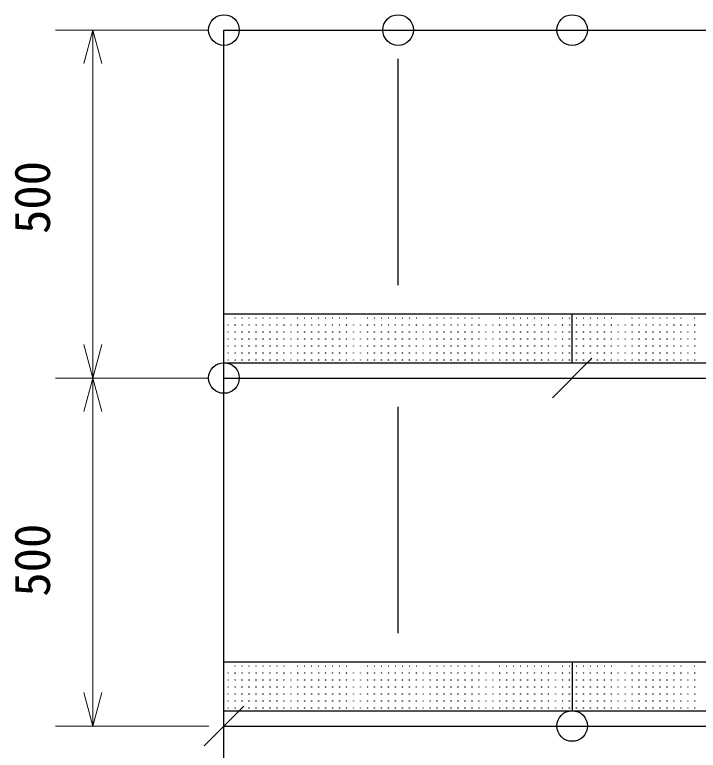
# Model space of a CAD drawing. Units: millimetres, scale not verified. Extents: x 200 to 8200, y 200 to 5825.
# Drawn here: x 4250 to 5231, y 2865 to 3922 of the extents above; entities that cross this region are included whole.
import ezdxf
from ezdxf.enums import TextEntityAlignment as Align

# ---------------------------------------------------------------- set-up
doc = ezdxf.new("R2010")
doc.units = ezdxf.units.MM
doc.header["$LTSCALE"] = 20
doc.layers.add('C-STR', color=6, linetype='Continuous', lineweight=25)
doc.layers.add('C-STR-DIM', color=1, linetype='Continuous', lineweight=13)
doc.styles.add('ＭＳ ゴシック', font='')
doc.styles.get('ＭＳ ゴシック').set_extended_font_data('MS Gothic')

msp = doc.modelspace()

# ---------------------------------------------------------------- linework, layer by layer
at = {"layer": 'C-STR', "color": 3}
for p, q in [((4550.12, 3899.74), (7681.32, 3899.74)), ((4550.12, 3399.74), (7681.32, 3399.74)), ((4550.12, 2899.74), (7681.32, 2899.74))]:
    msp.add_line(p, q, dxfattribs=at)
at = {"layer": 'C-STR', "color": 7}
for p, q in [((4550.12, 1222.05), (4550.12, 3899.74)), ((4800.12, 3533.24), (4800.12, 3858.24)), ((5021.84, 3371.46), (5078.41, 3428.03)), ((4800.12, 3033.24), (4800.12, 3358.24)), ((4521.84, 2871.46), (4578.41, 2928.03))]:
    msp.add_line(p, q, dxfattribs=at)
at = {"layer": 'C-STR'}
for p, q in [((4550.12, 3491.74), (7681.32, 3491.74)), ((5050.12, 3421.74), (5050.12, 3491.74)), ((4550.12, 3421.74), (7681.32, 3421.74)), ((4550.12, 2991.74), (7681.32, 2991.74)), ((5050.12, 2991.74), (5050.12, 2921.74)), ((4550.12, 2921.74), (7681.32, 2921.74))]:
    msp.add_line(p, q, dxfattribs=at)
at = {"layer": 'C-STR', "color": 7}
for centre in [(4550.12, 3899.74), (4800.12, 3899.74), (5050.12, 3899.74), (4550.12, 3399.74), (5050.12, 2899.74)]:
    msp.add_circle(centre, 22, dxfattribs=at)
at = {"layer": 'C-STR'}
for centre in [(4556.12, 3485.74), (4566.12, 3485.74), (4576.12, 3485.74), (4586.12, 3485.74), (4596.12, 3485.74), (4606.12, 3485.74), (4616.12, 3485.74), (4626.12, 3485.74), (4636.12, 3485.74), (4646.12, 3485.74), (4656.12, 3485.74), (4666.12, 3485.74), (4676.12, 3485.74), (4686.12, 3485.74), (4696.12, 3485.74), (4706.12, 3485.74), (4716.12, 3485.74), (4726.12, 3485.74), (4736.12, 3485.74), (4746.12, 3485.74), (4756.12, 3485.74), (4766.12, 3485.74), (4776.12, 3485.74), (4786.12, 3485.74), (4796.12, 3485.74), (4806.12, 3485.74), (4816.12, 3485.74), (4826.12, 3485.74), (4836.12, 3485.74), (4846.12, 3485.74), (4856.12, 3485.74), (4866.12, 3485.74), (4876.12, 3485.74), (4886.12, 3485.74), (4896.12, 3485.74), (4906.12, 3485.74), (4916.12, 3485.74), (4926.12, 3485.74), (4936.12, 3485.74), (4946.12, 3485.74), (4956.12, 3485.74), (4966.12, 3485.74), (4976.12, 3485.74), (4986.12, 3485.74), (4996.12, 3485.74), (5006.12, 3485.74), (5016.12, 3485.74), (5026.12, 3485.74), (5036.12, 3485.74), (5046.12, 3485.74), (5056.12, 3485.74), (5066.12, 3485.74), (5076.12, 3485.74), (5086.12, 3485.74), (5096.12, 3485.74), (5106.12, 3485.74), (5116.12, 3485.74), (5126.12, 3485.74), (5136.12, 3485.74), (5146.12, 3485.74), (5156.12, 3485.74), (5166.12, 3485.74), (5176.12, 3485.74), (5186.12, 3485.74), (5196.12, 3485.74), (5206.12, 3485.74), (5216.12, 3485.74), (5226.12, 3485.74), (4556.12, 3475.74), (4566.12, 3475.74), (4576.12, 3475.74), (4586.12, 3475.74), (4596.12, 3475.74), (4606.12, 3475.74), (4616.12, 3475.74), (4626.12, 3475.74), (4636.12, 3475.74), (4646.12, 3475.74), (4656.12, 3475.74), (4666.12, 3475.74), (4676.12, 3475.74), (4686.12, 3475.74), (4696.12, 3475.74), (4706.12, 3475.74), (4716.12, 3475.74), (4726.12, 3475.74), (4736.12, 3475.74), (4746.12, 3475.74), (4756.12, 3475.74), (4766.12, 3475.74), (4776.12, 3475.74), (4786.12, 3475.74), (4796.12, 3475.74), (4806.12, 3475.74), (4816.12, 3475.74), (4826.12, 3475.74), (4836.12, 3475.74), (4846.12, 3475.74), (4856.12, 3475.74), (4866.12, 3475.74), (4876.12, 3475.74), (4886.12, 3475.74), (4896.12, 3475.74), (4906.12, 3475.74), (4916.12, 3475.74), (4926.12, 3475.74), (4936.12, 3475.74), (4946.12, 3475.74), (4956.12, 3475.74), (4966.12, 3475.74), (4976.12, 3475.74), (4986.12, 3475.74), (4996.12, 3475.74), (5006.12, 3475.74), (5016.12, 3475.74), (5026.12, 3475.74), (5036.12, 3475.74), (5046.12, 3475.74), (5056.12, 3475.74), (5066.12, 3475.74), (5076.12, 3475.74), (5086.12, 3475.74), (5096.12, 3475.74), (5106.12, 3475.74), (5116.12, 3475.74), (5126.12, 3475.74), (5136.12, 3475.74), (5146.12, 3475.74), (5156.12, 3475.74), (5166.12, 3475.74), (5176.12, 3475.74), (5186.12, 3475.74), (5196.12, 3475.74), (5206.12, 3475.74), (5216.12, 3475.74), (5226.12, 3475.74), (4556.12, 3465.74), (4566.12, 3465.74), (4576.12, 3465.74), (4586.12, 3465.74), (4596.12, 3465.74), (4606.12, 3465.74), (4616.12, 3465.74), (4626.12, 3465.74), (4636.12, 3465.74), (4646.12, 3465.74), (4656.12, 3465.74), (4666.12, 3465.74), (4676.12, 3465.74), (4686.12, 3465.74), (4696.12, 3465.74), (4706.12, 3465.74), (4716.12, 3465.74), (4726.12, 3465.74), (4736.12, 3465.74), (4746.12, 3465.74), (4756.12, 3465.74), (4766.12, 3465.74), (4776.12, 3465.74), (4786.12, 3465.74), (4796.12, 3465.74), (4806.12, 3465.74), (4816.12, 3465.74), (4826.12, 3465.74), (4836.12, 3465.74), (4846.12, 3465.74), (4856.12, 3465.74), (4866.12, 3465.74), (4876.12, 3465.74), (4886.12, 3465.74), (4896.12, 3465.74), (4906.12, 3465.74), (4916.12, 3465.74), (4926.12, 3465.74), (4936.12, 3465.74), (4946.12, 3465.74), (4956.12, 3465.74), (4966.12, 3465.74), (4976.12, 3465.74), (4986.12, 3465.74), (4996.12, 3465.74), (5006.12, 3465.74), (5016.12, 3465.74), (5026.12, 3465.74), (5036.12, 3465.74), (5046.12, 3465.74), (5056.12, 3465.74), (5066.12, 3465.74), (5076.12, 3465.74), (5086.12, 3465.74), (5096.12, 3465.74), (5106.12, 3465.74), (5116.12, 3465.74), (5126.12, 3465.74), (5136.12, 3465.74), (5146.12, 3465.74), (5156.12, 3465.74), (5166.12, 3465.74), (5176.12, 3465.74), (5186.12, 3465.74), (5196.12, 3465.74), (5206.12, 3465.74), (5216.12, 3465.74), (5226.12, 3465.74), (4556.12, 3455.74), (4556.12, 3445.74), (4566.12, 3455.74), (4566.12, 3445.74), (4576.12, 3455.74), (4576.12, 3445.74), (4586.12, 3455.74), (4586.12, 3445.74), (4596.12, 3455.74), (4596.12, 3445.74), (4606.12, 3455.74), (4606.12, 3445.74), (4616.12, 3455.74), (4616.12, 3445.74), (4626.12, 3455.74), (4626.12, 3445.74), (4636.12, 3455.74), (4636.12, 3445.74), (4646.12, 3455.74), (4646.12, 3445.74), (4656.12, 3455.74), (4656.12, 3445.74), (4666.12, 3455.74), (4666.12, 3445.74), (4676.12, 3455.74), (4676.12, 3445.74), (4686.12, 3455.74), (4686.12, 3445.74), (4696.12, 3455.74), (4696.12, 3445.74), (4706.12, 3455.74), (4706.12, 3445.74), (4716.12, 3455.74), (4716.12, 3445.74), (4726.12, 3455.74), (4726.12, 3445.74), (4736.12, 3455.74), (4736.12, 3445.74), (4746.12, 3455.74), (4746.12, 3445.74), (4756.12, 3455.74), (4756.12, 3445.74), (4766.12, 3455.74), (4766.12, 3445.74), (4776.12, 3455.74), (4776.12, 3445.74), (4786.12, 3455.74), (4786.12, 3445.74), (4796.12, 3455.74), (4796.12, 3445.74), (4806.12, 3455.74), (4806.12, 3445.74), (4816.12, 3455.74), (4816.12, 3445.74), (4826.12, 3455.74), (4826.12, 3445.74), (4836.12, 3455.74), (4836.12, 3445.74), (4846.12, 3455.74), (4846.12, 3445.74), (4856.12, 3455.74), (4856.12, 3445.74), (4866.12, 3455.74), (4866.12, 3445.74), (4876.12, 3455.74), (4876.12, 3445.74), (4886.12, 3455.74), (4886.12, 3445.74), (4896.12, 3455.74), (4896.12, 3445.74), (4906.12, 3455.74), (4906.12, 3445.74), (4916.12, 3455.74), (4916.12, 3445.74), (4926.12, 3455.74), (4926.12, 3445.74), (4936.12, 3455.74), (4936.12, 3445.74), (4946.12, 3455.74), (4946.12, 3445.74), (4956.12, 3455.74), (4956.12, 3445.74), (4966.12, 3455.74), (4966.12, 3445.74), (4976.12, 3455.74), (4976.12, 3445.74), (4986.12, 3455.74), (4986.12, 3445.74), (4996.12, 3455.74), (4996.12, 3445.74), (5006.12, 3455.74), (5006.12, 3445.74), (5016.12, 3455.74), (5016.12, 3445.74), (5026.12, 3455.74), (5026.12, 3445.74), (5036.12, 3455.74), (5036.12, 3445.74), (5046.12, 3455.74), (5046.12, 3445.74), (5056.12, 3455.74), (5056.12, 3445.74), (5066.12, 3455.74), (5066.12, 3445.74), (5076.12, 3455.74), (5076.12, 3445.74), (5086.12, 3455.74), (5086.12, 3445.74), (5096.12, 3455.74), (5096.12, 3445.74), (5106.12, 3455.74), (5106.12, 3445.74), (5116.12, 3455.74), (5116.12, 3445.74), (5126.12, 3455.74), (5126.12, 3445.74), (5136.12, 3455.74), (5136.12, 3445.74), (5146.12, 3455.74), (5146.12, 3445.74), (5156.12, 3455.74), (5156.12, 3445.74), (5166.12, 3455.74), (5166.12, 3445.74), (5176.12, 3455.74), (5176.12, 3445.74), (5186.12, 3455.74), (5186.12, 3445.74), (5196.12, 3455.74), (5196.12, 3445.74), (5206.12, 3455.74), (5206.12, 3445.74), (5216.12, 3455.74), (5216.12, 3445.74), (5226.12, 3455.74), (5226.12, 3445.74), (4556.12, 3435.74), (4566.12, 3435.74), (4576.12, 3435.74), (4586.12, 3435.74), (4596.12, 3435.74), (4606.12, 3435.74), (4616.12, 3435.74), (4626.12, 3435.74), (4636.12, 3435.74), (4646.12, 3435.74), (4656.12, 3435.74), (4666.12, 3435.74), (4676.12, 3435.74), (4686.12, 3435.74), (4696.12, 3435.74), (4706.12, 3435.74), (4716.12, 3435.74), (4726.12, 3435.74), (4736.12, 3435.74), (4746.12, 3435.74), (4756.12, 3435.74), (4766.12, 3435.74), (4776.12, 3435.74), (4786.12, 3435.74), (4796.12, 3435.74), (4806.12, 3435.74), (4816.12, 3435.74), (4826.12, 3435.74), (4836.12, 3435.74), (4846.12, 3435.74), (4856.12, 3435.74), (4866.12, 3435.74), (4876.12, 3435.74), (4886.12, 3435.74), (4896.12, 3435.74), (4906.12, 3435.74), (4916.12, 3435.74), (4926.12, 3435.74), (4936.12, 3435.74), (4946.12, 3435.74), (4956.12, 3435.74), (4966.12, 3435.74), (4976.12, 3435.74), (4986.12, 3435.74), (4996.12, 3435.74), (5006.12, 3435.74), (5016.12, 3435.74), (5026.12, 3435.74), (5036.12, 3435.74), (5046.12, 3435.74), (5056.12, 3435.74), (5066.12, 3435.74), (5076.12, 3435.74), (5086.12, 3435.74), (5096.12, 3435.74), (5106.12, 3435.74), (5116.12, 3435.74), (5126.12, 3435.74), (5136.12, 3435.74), (5146.12, 3435.74), (5156.12, 3435.74), (5166.12, 3435.74), (5176.12, 3435.74), (5186.12, 3435.74), (5196.12, 3435.74), (5206.12, 3435.74), (5216.12, 3435.74), (5226.12, 3435.74), (4556.12, 3425.74), (4566.12, 3425.74), (4576.12, 3425.74), (4586.12, 3425.74), (4596.12, 3425.74), (4606.12, 3425.74), (4616.12, 3425.74), (4626.12, 3425.74), (4636.12, 3425.74), (4646.12, 3425.74), (4656.12, 3425.74), (4666.12, 3425.74), (4676.12, 3425.74), (4686.12, 3425.74), (4696.12, 3425.74), (4706.12, 3425.74), (4716.12, 3425.74), (4726.12, 3425.74), (4736.12, 3425.74), (4746.12, 3425.74), (4756.12, 3425.74), (4766.12, 3425.74), (4776.12, 3425.74), (4786.12, 3425.74), (4796.12, 3425.74), (4806.12, 3425.74), (4816.12, 3425.74), (4826.12, 3425.74), (4836.12, 3425.74), (4846.12, 3425.74), (4856.12, 3425.74), (4866.12, 3425.74), (4876.12, 3425.74), (4886.12, 3425.74), (4896.12, 3425.74), (4906.12, 3425.74), (4916.12, 3425.74), (4926.12, 3425.74), (4936.12, 3425.74), (4946.12, 3425.74), (4956.12, 3425.74), (4966.12, 3425.74), (4976.12, 3425.74), (4986.12, 3425.74), (4996.12, 3425.74), (5006.12, 3425.74), (5016.12, 3425.74), (5026.12, 3425.74), (5036.12, 3425.74), (5046.12, 3425.74), (5056.12, 3425.74), (5066.12, 3425.74), (5076.12, 3425.74), (5086.12, 3425.74), (5096.12, 3425.74), (5106.12, 3425.74), (5116.12, 3425.74), (5126.12, 3425.74), (5136.12, 3425.74), (5146.12, 3425.74), (5156.12, 3425.74), (5166.12, 3425.74), (5176.12, 3425.74), (5186.12, 3425.74), (5196.12, 3425.74), (5206.12, 3425.74), (5216.12, 3425.74), (5226.12, 3425.74), (4556.12, 2985.74), (4566.12, 2985.74), (4576.12, 2985.74), (4586.12, 2985.74), (4596.12, 2985.74), (4606.12, 2985.74), (4616.12, 2985.74), (4626.12, 2985.74), (4636.12, 2985.74), (4646.12, 2985.74), (4656.12, 2985.74), (4666.12, 2985.74), (4676.12, 2985.74), (4686.12, 2985.74), (4696.12, 2985.74), (4706.12, 2985.74), (4716.12, 2985.74), (4726.12, 2985.74), (4736.12, 2985.74), (4746.12, 2985.74), (4756.12, 2985.74), (4766.12, 2985.74), (4776.12, 2985.74), (4786.12, 2985.74), (4796.12, 2985.74), (4806.12, 2985.74), (4816.12, 2985.74), (4826.12, 2985.74), (4836.12, 2985.74), (4846.12, 2985.74), (4856.12, 2985.74), (4866.12, 2985.74), (4876.12, 2985.74), (4886.12, 2985.74), (4896.12, 2985.74), (4906.12, 2985.74), (4916.12, 2985.74), (4926.12, 2985.74), (4936.12, 2985.74), (4946.12, 2985.74), (4956.12, 2985.74), (4966.12, 2985.74), (4976.12, 2985.74), (4986.12, 2985.74), (4996.12, 2985.74), (5006.12, 2985.74), (5016.12, 2985.74), (5026.12, 2985.74), (5036.12, 2985.74), (5046.12, 2985.74), (5056.12, 2985.74), (5066.12, 2985.74), (5076.12, 2985.74), (5086.12, 2985.74), (5096.12, 2985.74), (5106.12, 2985.74), (5116.12, 2985.74), (5126.12, 2985.74), (5136.12, 2985.74), (5146.12, 2985.74), (5156.12, 2985.74), (5166.12, 2985.74), (5176.12, 2985.74), (5186.12, 2985.74), (5196.12, 2985.74), (5206.12, 2985.74), (5216.12, 2985.74), (5226.12, 2985.74), (4556.12, 2975.74), (4566.12, 2975.74), (4576.12, 2975.74), (4586.12, 2975.74), (4596.12, 2975.74), (4606.12, 2975.74), (4616.12, 2975.74), (4626.12, 2975.74), (4636.12, 2975.74), (4646.12, 2975.74), (4656.12, 2975.74), (4666.12, 2975.74), (4676.12, 2975.74), (4686.12, 2975.74), (4696.12, 2975.74), (4706.12, 2975.74), (4716.12, 2975.74), (4726.12, 2975.74), (4736.12, 2975.74), (4746.12, 2975.74), (4756.12, 2975.74), (4766.12, 2975.74), (4776.12, 2975.74), (4786.12, 2975.74), (4796.12, 2975.74), (4806.12, 2975.74), (4816.12, 2975.74), (4826.12, 2975.74), (4836.12, 2975.74), (4846.12, 2975.74), (4856.12, 2975.74), (4866.12, 2975.74), (4876.12, 2975.74), (4886.12, 2975.74), (4896.12, 2975.74), (4906.12, 2975.74), (4916.12, 2975.74), (4926.12, 2975.74), (4936.12, 2975.74), (4946.12, 2975.74), (4956.12, 2975.74), (4966.12, 2975.74), (4976.12, 2975.74), (4986.12, 2975.74), (4996.12, 2975.74), (5006.12, 2975.74), (5016.12, 2975.74), (5026.12, 2975.74), (5036.12, 2975.74), (5046.12, 2975.74), (5056.12, 2975.74), (5066.12, 2975.74), (5076.12, 2975.74), (5086.12, 2975.74), (5096.12, 2975.74), (5106.12, 2975.74), (5116.12, 2975.74), (5126.12, 2975.74), (5136.12, 2975.74), (5146.12, 2975.74), (5156.12, 2975.74), (5166.12, 2975.74), (5176.12, 2975.74), (5186.12, 2975.74), (5196.12, 2975.74), (5206.12, 2975.74), (5216.12, 2975.74), (5226.12, 2975.74), (4556.12, 2965.74), (4566.12, 2965.74), (4576.12, 2965.74), (4586.12, 2965.74), (4596.12, 2965.74), (4606.12, 2965.74), (4616.12, 2965.74), (4626.12, 2965.74), (4636.12, 2965.74), (4646.12, 2965.74), (4656.12, 2965.74), (4666.12, 2965.74), (4676.12, 2965.74), (4686.12, 2965.74), (4696.12, 2965.74), (4706.12, 2965.74), (4716.12, 2965.74), (4726.12, 2965.74), (4736.12, 2965.74), (4746.12, 2965.74), (4756.12, 2965.74), (4766.12, 2965.74), (4776.12, 2965.74), (4786.12, 2965.74), (4796.12, 2965.74), (4806.12, 2965.74), (4816.12, 2965.74), (4826.12, 2965.74), (4836.12, 2965.74), (4846.12, 2965.74), (4856.12, 2965.74), (4866.12, 2965.74), (4876.12, 2965.74), (4886.12, 2965.74), (4896.12, 2965.74), (4906.12, 2965.74), (4916.12, 2965.74), (4926.12, 2965.74), (4936.12, 2965.74), (4946.12, 2965.74), (4956.12, 2965.74), (4966.12, 2965.74), (4976.12, 2965.74), (4986.12, 2965.74), (4996.12, 2965.74), (5006.12, 2965.74), (5016.12, 2965.74), (5026.12, 2965.74), (5036.12, 2965.74), (5046.12, 2965.74), (5056.12, 2965.74), (5066.12, 2965.74), (5076.12, 2965.74), (5086.12, 2965.74), (5096.12, 2965.74), (5106.12, 2965.74), (5116.12, 2965.74), (5126.12, 2965.74), (5136.12, 2965.74), (5146.12, 2965.74), (5156.12, 2965.74), (5166.12, 2965.74), (5176.12, 2965.74), (5186.12, 2965.74), (5196.12, 2965.74), (5206.12, 2965.74), (5216.12, 2965.74), (5226.12, 2965.74), (4556.12, 2955.74), (4566.12, 2955.74), (4576.12, 2955.74), (4586.12, 2955.74), (4596.12, 2955.74), (4606.12, 2955.74), (4616.12, 2955.74), (4626.12, 2955.74), (4636.12, 2955.74), (4646.12, 2955.74), (4656.12, 2955.74), (4666.12, 2955.74), (4676.12, 2955.74), (4686.12, 2955.74), (4696.12, 2955.74), (4706.12, 2955.74), (4716.12, 2955.74), (4726.12, 2955.74), (4736.12, 2955.74), (4746.12, 2955.74), (4756.12, 2955.74), (4766.12, 2955.74), (4776.12, 2955.74), (4786.12, 2955.74), (4796.12, 2955.74), (4806.12, 2955.74), (4816.12, 2955.74), (4826.12, 2955.74), (4836.12, 2955.74), (4846.12, 2955.74), (4856.12, 2955.74), (4866.12, 2955.74), (4876.12, 2955.74), (4886.12, 2955.74), (4896.12, 2955.74), (4906.12, 2955.74), (4916.12, 2955.74), (4926.12, 2955.74), (4936.12, 2955.74), (4946.12, 2955.74), (4956.12, 2955.74), (4966.12, 2955.74), (4976.12, 2955.74), (4986.12, 2955.74), (4996.12, 2955.74), (5006.12, 2955.74), (5016.12, 2955.74), (5026.12, 2955.74), (5036.12, 2955.74), (5046.12, 2955.74), (5056.12, 2955.74), (5066.12, 2955.74), (5076.12, 2955.74), (5086.12, 2955.74), (5096.12, 2955.74), (5106.12, 2955.74), (5116.12, 2955.74), (5126.12, 2955.74), (5136.12, 2955.74), (5146.12, 2955.74), (5156.12, 2955.74), (5166.12, 2955.74), (5176.12, 2955.74), (5186.12, 2955.74), (5196.12, 2955.74), (5206.12, 2955.74), (5216.12, 2955.74), (5226.12, 2955.74), (4556.12, 2945.74), (4566.12, 2945.74), (4576.12, 2945.74), (4586.12, 2945.74), (4596.12, 2945.74), (4606.12, 2945.74), (4616.12, 2945.74), (4626.12, 2945.74), (4636.12, 2945.74), (4646.12, 2945.74), (4656.12, 2945.74), (4666.12, 2945.74), (4676.12, 2945.74), (4686.12, 2945.74), (4696.12, 2945.74), (4706.12, 2945.74), (4716.12, 2945.74), (4726.12, 2945.74), (4736.12, 2945.74), (4746.12, 2945.74), (4756.12, 2945.74), (4766.12, 2945.74), (4776.12, 2945.74), (4786.12, 2945.74), (4796.12, 2945.74), (4806.12, 2945.74), (4816.12, 2945.74), (4826.12, 2945.74), (4836.12, 2945.74), (4846.12, 2945.74), (4856.12, 2945.74), (4866.12, 2945.74), (4876.12, 2945.74), (4886.12, 2945.74), (4896.12, 2945.74), (4906.12, 2945.74), (4916.12, 2945.74), (4926.12, 2945.74), (4936.12, 2945.74), (4946.12, 2945.74), (4956.12, 2945.74), (4966.12, 2945.74), (4976.12, 2945.74), (4986.12, 2945.74), (4996.12, 2945.74), (5006.12, 2945.74), (5016.12, 2945.74), (5026.12, 2945.74), (5036.12, 2945.74), (5046.12, 2945.74), (5056.12, 2945.74), (5066.12, 2945.74), (5076.12, 2945.74), (5086.12, 2945.74), (5096.12, 2945.74), (5106.12, 2945.74), (5116.12, 2945.74), (5126.12, 2945.74), (5136.12, 2945.74), (5146.12, 2945.74), (5156.12, 2945.74), (5166.12, 2945.74), (5176.12, 2945.74), (5186.12, 2945.74), (5196.12, 2945.74), (5206.12, 2945.74), (5216.12, 2945.74), (5226.12, 2945.74), (4556.12, 2935.74), (4566.12, 2935.74), (4576.12, 2935.74), (4586.12, 2935.74), (4596.12, 2935.74), (4606.12, 2935.74), (4616.12, 2935.74), (4626.12, 2935.74), (4636.12, 2935.74), (4646.12, 2935.74), (4656.12, 2935.74), (4666.12, 2935.74), (4676.12, 2935.74), (4686.12, 2935.74), (4696.12, 2935.74), (4706.12, 2935.74), (4716.12, 2935.74), (4726.12, 2935.74), (4736.12, 2935.74), (4746.12, 2935.74), (4756.12, 2935.74), (4766.12, 2935.74), (4776.12, 2935.74), (4786.12, 2935.74), (4796.12, 2935.74), (4806.12, 2935.74), (4816.12, 2935.74), (4826.12, 2935.74), (4836.12, 2935.74), (4846.12, 2935.74), (4856.12, 2935.74), (4866.12, 2935.74), (4876.12, 2935.74), (4886.12, 2935.74), (4896.12, 2935.74), (4906.12, 2935.74), (4916.12, 2935.74), (4926.12, 2935.74), (4936.12, 2935.74), (4946.12, 2935.74), (4956.12, 2935.74), (4966.12, 2935.74), (4976.12, 2935.74), (4986.12, 2935.74), (4996.12, 2935.74), (5006.12, 2935.74), (5016.12, 2935.74), (5026.12, 2935.74), (5036.12, 2935.74), (5046.12, 2935.74), (5056.12, 2935.74), (5066.12, 2935.74), (5076.12, 2935.74), (5086.12, 2935.74), (5096.12, 2935.74), (5106.12, 2935.74), (5116.12, 2935.74), (5126.12, 2935.74), (5136.12, 2935.74), (5146.12, 2935.74), (5156.12, 2935.74), (5166.12, 2935.74), (5176.12, 2935.74), (5186.12, 2935.74), (5196.12, 2935.74), (5206.12, 2935.74), (5216.12, 2935.74), (5226.12, 2935.74), (4556.12, 2925.74), (4566.12, 2925.74), (4576.12, 2925.74), (4586.12, 2925.74), (4596.12, 2925.74), (4606.12, 2925.74), (4616.12, 2925.74), (4626.12, 2925.74), (4636.12, 2925.74), (4646.12, 2925.74), (4656.12, 2925.74), (4666.12, 2925.74), (4676.12, 2925.74), (4686.12, 2925.74), (4696.12, 2925.74), (4706.12, 2925.74), (4716.12, 2925.74), (4726.12, 2925.74), (4736.12, 2925.74), (4746.12, 2925.74), (4756.12, 2925.74), (4766.12, 2925.74), (4776.12, 2925.74), (4786.12, 2925.74), (4796.12, 2925.74), (4806.12, 2925.74), (4816.12, 2925.74), (4826.12, 2925.74), (4836.12, 2925.74), (4846.12, 2925.74), (4856.12, 2925.74), (4866.12, 2925.74), (4876.12, 2925.74), (4886.12, 2925.74), (4896.12, 2925.74), (4906.12, 2925.74), (4916.12, 2925.74), (4926.12, 2925.74), (4936.12, 2925.74), (4946.12, 2925.74), (4956.12, 2925.74), (4966.12, 2925.74), (4976.12, 2925.74), (4986.12, 2925.74), (4996.12, 2925.74), (5006.12, 2925.74), (5016.12, 2925.74), (5026.12, 2925.74), (5036.12, 2925.74), (5046.12, 2925.74), (5056.12, 2925.74), (5066.12, 2925.74), (5076.12, 2925.74), (5086.12, 2925.74), (5096.12, 2925.74), (5106.12, 2925.74), (5116.12, 2925.74), (5126.12, 2925.74), (5136.12, 2925.74), (5146.12, 2925.74), (5156.12, 2925.74), (5166.12, 2925.74), (5176.12, 2925.74), (5186.12, 2925.74), (5196.12, 2925.74), (5206.12, 2925.74), (5216.12, 2925.74), (5226.12, 2925.74)]:
    msp.add_circle(centre, 0.2, dxfattribs=at)
at = {"layer": 'C-STR-DIM'}
for p, q in [((4528.26, 3899.74), (4308.26, 3899.74)), ((4361.65, 3899.74), (4348.71, 3851.45)), ((4361.65, 3899.74), (4374.59, 3851.45)), ((4361.65, 3899.74), (4361.65, 3399.74)), ((4368.26, 3899.74), (4401.65, 3899.74)), ((4361.65, 3399.74), (4348.71, 3448.04)), ((4361.65, 3399.74), (4374.59, 3448.04)), ((4528.26, 3399.74), (4308.26, 3399.74)), ((4361.65, 3399.74), (4348.71, 3351.45)), ((4361.65, 3399.74), (4374.59, 3351.45)), ((4361.65, 3399.74), (4361.65, 2899.74)), ((4368.26, 3399.74), (4401.65, 3399.74)), ((4368.26, 3399.74), (4401.65, 3399.74)), ((4361.65, 2899.74), (4348.71, 2948.04)), ((4361.65, 2899.74), (4374.59, 2948.04)), ((4528.26, 2899.74), (4308.26, 2899.74)), ((4368.26, 2899.74), (4401.65, 2899.74)), ((4368.26, 2899.74), (4401.65, 2899.74))]:
    msp.add_line(p, q, dxfattribs=at)

# ---------------------------------------------------------------- texts
at = {"layer": 'C-STR-DIM', "color": 7, "style": 'ＭＳ ゴシック'}
for p in [(4315.77, 3606.79), (4315.77, 3085.63)]:
    msp.add_text('500', height=51.32, rotation=90, dxfattribs=at).set_placement(p, align=Align.BOTTOM_LEFT)

doc.saveas('drawing.dxf')
